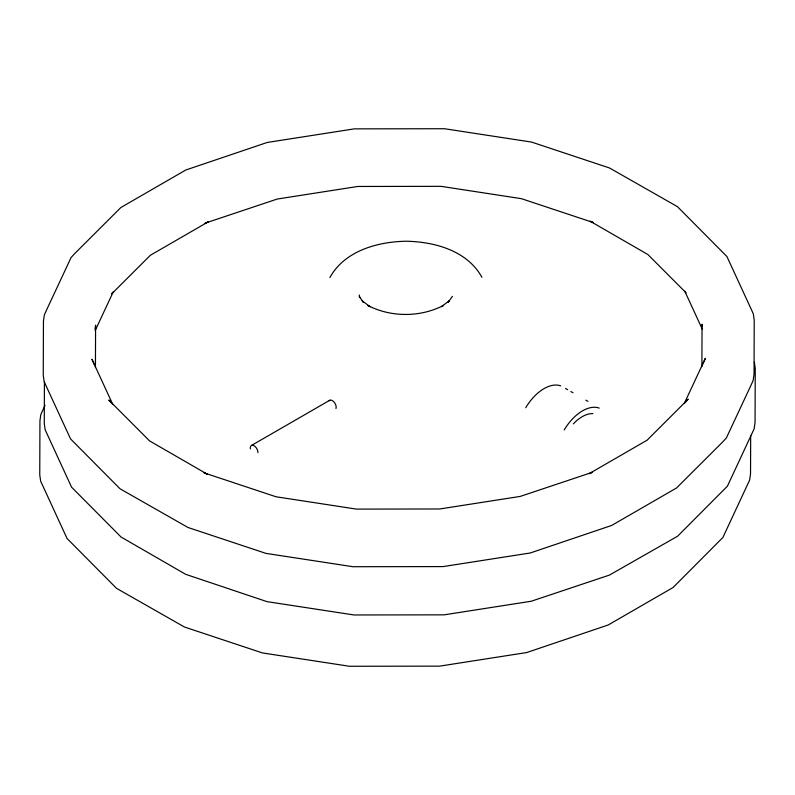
<?xml version="1.0" encoding="UTF-8"?>
<svg xmlns="http://www.w3.org/2000/svg" width="795" height="795" viewBox="0 0 795 795"><rect width="100%" height="100%" fill="white"/><g stroke="black" fill="none" stroke-linecap="round" stroke-linejoin="round"><path stroke-width="1.19" d="M44.431 381.769L44.282 423.516L45.166 429.807L71.57 487.166L121.059 537.032L185.672 574.318L266.971 601.636L353.994 614.972L444.137 614.843L531.249 601.239L609.407 575.103L677.598 536.218L727.405 486.192L754.167 428.763L755.061 422.463L755.25 368.443L754.366 362.152M95.44 367.578L95.589 325.125L95.002 329.319M701.896 366.684L702.055 324.231L702.343 326.328M750.669 435.7L750.53 473.77L749.645 480.061L722.874 537.5L673.067 587.515L608.185 624.989L526.727 652.546L439.605 666.14L349.462 666.27L262.439 652.933L184.47 627.026L116.527 588.34L67.038 538.463L40.634 481.104L39.75 474.814L39.939 420.784L40.833 414.493L45.007 405.39M702.77 364.031L705.384 358.307L684.316 403.373L688.172 399.199L647.1 440.191L589.105 473.691M95.181 330.551L113.158 292.073L111.618 293.743M329.895 277.515C344.682 250.803 377.476 241.769 406.016 241.233C434.448 241.7 467.271 250.584 481.909 277.316M448.271 302.1L452.425 296.336M448.191 302.259L449.433 300.639L441.404 306.681L443.54 305.429C420.326 317.394 391.22 317.493 367.986 305.528L369.417 306.363M111.926 293.633L150.374 255.265L208.37 221.755L205.06 223.176L277.266 199.028L357.75 186.467L441.026 186.338L521.421 198.671L593.448 222.6L590.129 221.199L647.885 254.529L686.065 292.789M251.558 445.409L329.816 400.233M590.208 473.214L592.414 472.28L520.208 496.418L439.724 508.979L356.448 509.108L276.054 496.776L204.027 472.846L207.356 474.247L149.589 440.917L108.806 400.054L112.671 404.208L91.932 359.201L94.535 364.925M565.493 388.427L567.63 389.659M570.84 391.518L572.976 392.75M585.806 400.153L587.942 401.386M370.142 306.771L362.152 300.758L363.394 302.368M359.221 296.465L363.335 302.219M684.803 291.238L702.432 329.488M359.251 294.995L359.767 297.34M329.16 400.72A5.406 3.12 60 0 1 334.019 402.012A5.406 3.12 60 0 1 335.967 408.511M250.336 448.897A5.406 3.12 60 0 1 253.824 445.627A5.406 3.12 60 0 1 257.908 452.663M525.714 407.746A37.295 21.535 -60 0 1 560.723 385.873M564.202 429.966A37.295 21.535 -60 0 1 599.211 408.093M573.364 423.864A32.039 18.494 -60 0 1 592.901 413.599M43.447 321.23L43.248 375.26L44.142 381.55L46.746 387.274L70.546 438.91L120.035 488.786L187.968 527.473L265.937 553.38L352.97 566.716L443.103 566.587L530.225 552.992L611.693 525.435L676.575 487.961L722.516 442.119L726.372 437.946L750.54 386.241L753.143 380.507L754.038 374.216L754.226 320.186L753.332 313.896L750.728 308.172L726.928 256.537L677.449 206.66L609.507 167.974L531.537 142.067L444.514 128.73L354.371 128.86L267.249 142.454L185.782 170.011L120.91 207.485L74.959 253.337L71.103 257.5L46.935 309.205L44.331 314.939L43.447 321.23"/></g></svg>
